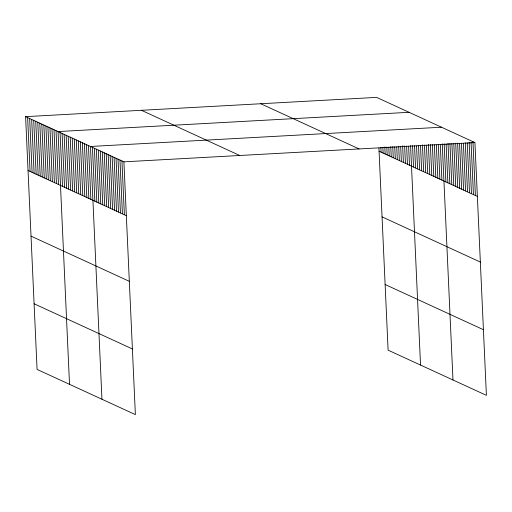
<?xml version="1.0" encoding="UTF-8"?>
<svg xmlns="http://www.w3.org/2000/svg" width="512" height="512" viewBox="0 0 512 512"><rect width="100%" height="100%" fill="white"/><g stroke="black" fill="none" stroke-linecap="round" stroke-linejoin="round"><path stroke-width="0.77" d="M25.6 116.653L123.898 161.843L135.379 414.611L37.075 369.414L25.6 116.653L376.621 97.389L474.925 142.586L486.4 395.347L388.102 350.157L378.925 148.058M409.062 112.307L58.042 131.565L69.517 384.326M441.498 127.219L90.477 146.477L101.952 399.245M123.898 161.843L474.925 142.586M379.066 151.226L477.37 196.416M260.787 103.75L359.085 148.941M382.048 216.87L480.346 262.067M141.44 110.298L239.738 155.488M385.12 284.512L483.418 329.702M28.045 170.483L126.342 215.68M31.027 236.134L129.325 281.325M34.099 303.77L132.397 348.96M472.954 141.683L475.398 195.514M471.059 142.362L473.434 194.611M469.133 142.246L471.469 193.709M467.238 142.925L469.504 192.8M465.306 142.816L467.539 191.898M463.411 143.494L465.568 190.995M461.485 143.386L463.603 190.093M459.552 143.27L461.638 189.19M457.626 143.155L459.674 188.282M455.731 143.84L457.709 187.379M453.798 143.725L455.744 186.477M451.872 143.616L453.773 185.574M449.939 143.501L451.808 184.666M448.013 143.392L449.843 183.763M446.118 144.07L447.878 182.861M444.186 143.955L445.914 181.958M442.253 143.846L452.979 379.981M440.301 144.493L441.92 180.122M438.31 144.352L439.891 179.187M436.352 145.005L437.862 178.259M434.362 144.864L435.834 177.325M432.371 144.723L433.811 176.39M430.381 144.582L431.782 175.462M428.39 144.442L429.754 174.528M426.432 145.094L427.725 173.594M424.442 144.954L425.696 172.666M422.451 144.813L423.674 171.731M420.493 145.466L421.645 170.797M418.502 145.325L419.616 169.869M416.544 145.978L417.587 168.934M414.554 145.837L415.558 168.006M412.563 145.696L413.536 167.072M410.573 145.555L420.538 365.069M408.614 146.208L409.478 165.21M406.624 146.067L407.45 164.275M404.634 145.926L405.427 163.341M402.643 145.786L403.398 162.413M400.685 146.438L401.37 161.478M398.694 146.298L399.341 160.544M396.742 146.95L397.312 159.616M394.746 146.81L395.29 158.682M392.755 146.669L393.261 157.754M390.765 146.528L391.232 156.819M388.813 147.181L389.203 155.885M386.816 147.04L387.181 154.957M384.826 146.899L385.152 154.022M382.874 147.546L383.123 153.088M380.883 147.405L381.094 152.16M121.933 160.941L124.378 214.771M119.968 160.038L122.413 213.869M118.003 159.13L120.448 212.966M116.032 158.227L118.477 212.064M114.067 157.325L116.512 211.155M112.102 156.422L114.547 210.253M110.138 155.514L112.582 209.35M108.173 154.611L110.618 208.448M106.202 153.709L108.646 207.546M104.237 152.806L106.682 206.637M102.272 151.904L104.717 205.734M100.307 150.995L102.752 204.832M98.342 150.093L100.787 203.93M96.378 149.19L98.822 203.021M94.406 148.288L96.851 202.118M92.442 147.379L94.886 201.216M88.448 145.549L90.893 199.379M86.419 144.614L88.864 198.445M84.397 143.68L86.842 197.517M82.368 142.752L84.813 196.582M80.339 141.818L82.784 195.648M78.31 140.883L80.755 194.72M76.288 139.955L78.733 193.786M74.259 139.021L76.704 192.858M72.23 138.086L74.675 191.923M70.202 137.158L72.646 190.989M68.173 136.224L70.618 190.061M66.15 135.29L68.595 189.126M64.122 134.362L66.566 188.192M62.093 133.427L64.538 187.264M60.064 132.499L62.509 186.33M56.013 130.63L58.458 184.467M53.984 129.702L56.429 183.533M51.955 128.768L54.4 182.605M49.926 127.834L52.371 181.67M47.904 126.906L50.349 180.736M45.875 125.971L48.32 179.808M43.846 125.037L46.291 178.874M41.818 124.109L44.262 177.939M39.789 123.174L42.234 177.011M37.766 122.246L40.211 176.077M35.738 121.312L38.182 175.142M33.709 120.378L36.154 174.214M31.68 119.45L34.125 173.28M29.658 118.515L32.102 172.346M27.629 117.581L30.074 171.418"/></g></svg>
